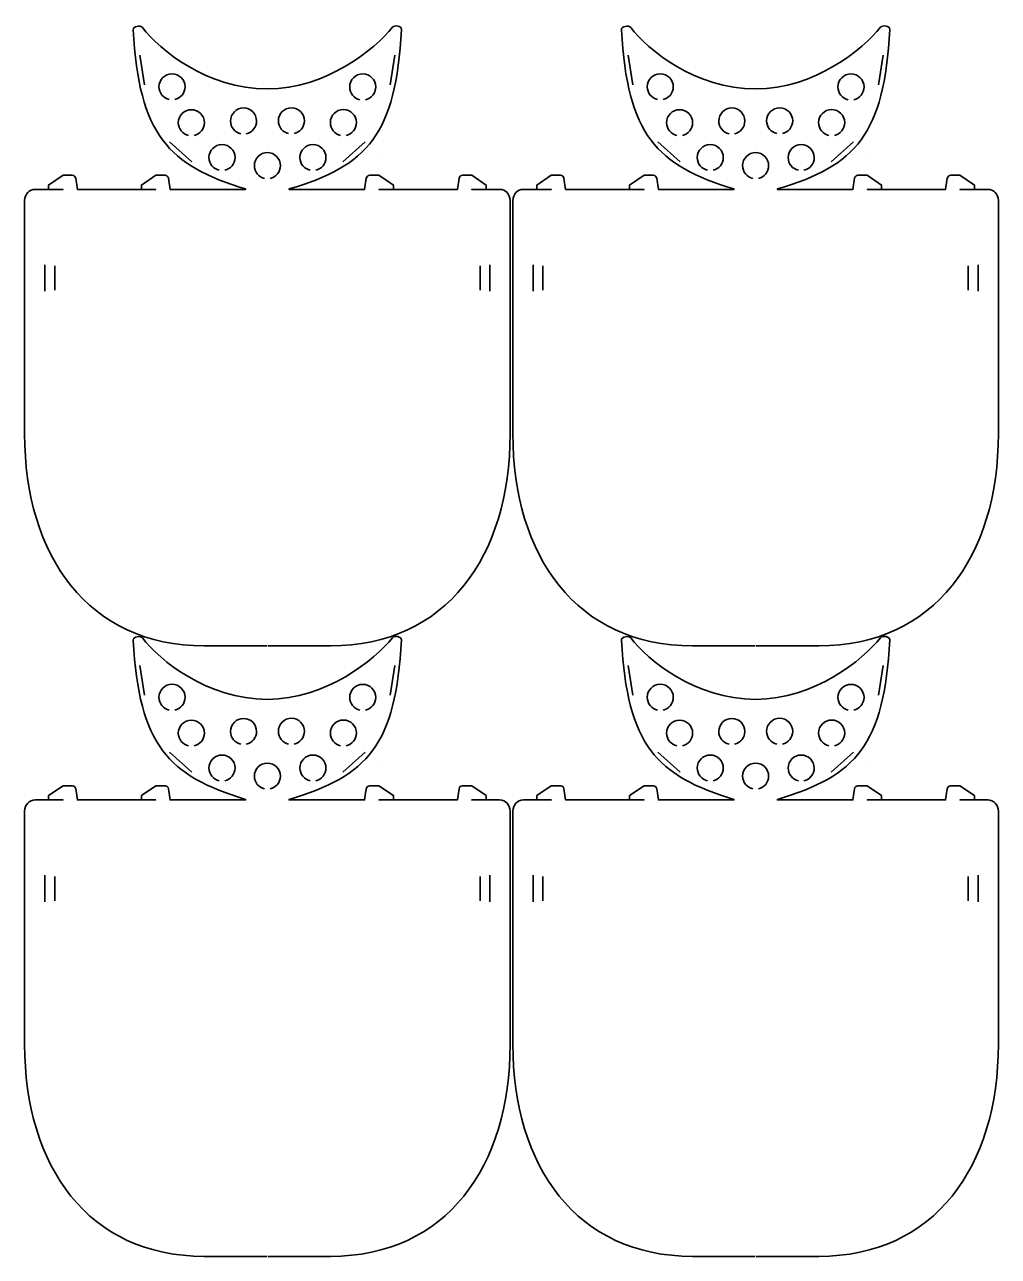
# Model space of a CAD drawing. Header units: inches. Extents: x 14 to 1015, y -969 to -260.
# Drawn here: x 14 to 575, y -969 to -260 of the extents above; entities that cross this region are included whole.
import ezdxf

# ---------------------------------------------------------------- set-up
doc = ezdxf.new("R2010")
doc.units = ezdxf.units.IN
doc.header["$MEASUREMENT"] = 0
doc.layers.add('Layer 1', color=7, linetype='Continuous')

msp = doc.modelspace()

# ---------------------------------------------------------------- linework, layer by layer
at = {"layer": 'Layer 1', "color": 179, "lineweight": 35, "true_color": 0x231f20}
for points in [[(83.12, -294.61), (80.51, -277.55)], [(224.54, -294.61), (227.15, -277.55)], [(364.13, -294.61), (361.52, -277.55)], [(505.55, -294.61), (508.16, -277.55)], [(110.44, -338.86), (97.53, -327.4)], [(197.22, -338.86), (210.13, -327.4)], [(391.45, -338.86), (378.54, -327.4)], [(478.23, -338.86), (491.14, -327.4)], [(217.88, -335.73), (217.88, -335.73)], [(498.89, -335.73), (498.89, -335.73)], [(141.33, -354.55), (141.33, -354.55)], [(422.34, -354.55), (422.34, -354.55)], [(25.74, -398.24), (25.74, -413.44)], [(31.44, -398.84), (31.44, -412.84)], [(276.22, -398.84), (276.22, -412.84)], [(281.92, -398.24), (281.92, -413.44)], [(306.75, -398.24), (306.75, -413.44)], [(312.45, -398.84), (312.45, -412.84)], [(557.23, -398.84), (557.23, -412.84)], [(562.93, -398.24), (562.93, -413.44)], [(83.12, -646.04), (80.51, -628.98)], [(224.54, -646.04), (227.15, -628.98)], [(364.13, -646.04), (361.52, -628.98)], [(505.55, -646.04), (508.16, -628.98)], [(110.44, -690.29), (97.53, -678.83)], [(197.22, -690.29), (210.13, -678.83)], [(391.45, -690.29), (378.54, -678.83)], [(478.23, -690.29), (491.14, -678.83)], [(217.88, -687.16), (217.88, -687.16)], [(498.89, -687.16), (498.89, -687.16)], [(141.33, -705.98), (141.33, -705.98)], [(422.34, -705.98), (422.34, -705.98)], [(25.74, -749.67), (25.74, -764.87)], [(31.44, -750.27), (31.44, -764.27)], [(276.22, -750.27), (276.22, -764.27)], [(281.92, -749.67), (281.92, -764.87)], [(306.75, -749.67), (306.75, -764.87)], [(312.45, -750.27), (312.45, -764.27)], [(557.23, -750.27), (557.23, -764.27)], [(562.93, -749.67), (562.93, -764.87)]]:
    msp.add_lwpolyline(points, dxfattribs=at)
for points, knots in [([(154.07, -617.61), (154.07, -617.61), (190.11, -617.61), (190.11, -617.61), (256.91, -617.61), (293.53, -565.75), (293.53, -495.61), (293.53, -495.61), (293.53, -361.16), (293.53, -361.16), (293.53, -357.65), (290.82, -354.81), (287.48, -354.81), (287.48, -354.81), (271.42, -354.81), (271.42, -354.81), (271.42, -354.81), (271.42, -354.8), (271.42, -354.8), (271.42, -354.8), (279.73, -354.8), (279.73, -354.8), (279.73, -354.8), (279.73, -352.33), (279.73, -352.33), (279.73, -352.33), (271.42, -346.71), (271.42, -346.71), (271.42, -346.71), (266.11, -346.71), (266.11, -346.71), (265.12, -346.71), (264.28, -347.44), (264.14, -348.42), (264.14, -348.42), (263.2, -354.8), (263.2, -354.8), (263.2, -354.8), (263.2, -354.81), (263.2, -354.81), (263.2, -354.81), (218.04, -354.81), (218.04, -354.81), (218.04, -354.81), (218.04, -354.8), (218.04, -354.8), (218.04, -354.8), (226.35, -354.8), (226.35, -354.8), (226.35, -354.8), (226.35, -352.33), (226.35, -352.33), (226.35, -352.33), (218.04, -346.71), (218.04, -346.71), (218.04, -346.71), (212.73, -346.71), (212.73, -346.71), (211.74, -346.71), (210.9, -347.44), (210.75, -348.42), (210.75, -348.42), (209.82, -354.8), (209.82, -354.8), (209.82, -354.8), (209.82, -354.81), (209.82, -354.81), (209.82, -354.81), (166.33, -354.81), (166.33, -354.81), (166.33, -354.81), (166.33, -354.55), (166.33, -354.55), (211.92, -341.06), (227.62, -323.23), (231.09, -262.72), (231.12, -260.82), (226.95, -259.96), (225.76, -261.45), (215.72, -274.09), (187.66, -296.97), (153.83, -296.97), (119.11, -296.97), (91.8, -274.38), (81.91, -261.61), (80.74, -260.1), (76.46, -260.95), (76.57, -262.87), (80.04, -323.37), (96.74, -341.06), (141.33, -354.55), (141.33, -354.55), (141.33, -354.81), (141.33, -354.81), (141.33, -354.81), (97.84, -354.81), (97.84, -354.81), (97.84, -354.81), (97.84, -354.8), (97.84, -354.8), (97.84, -354.8), (96.91, -348.42), (96.91, -348.42), (96.76, -347.44), (95.92, -346.71), (94.93, -346.71), (94.93, -346.71), (89.62, -346.71), (89.62, -346.71), (89.62, -346.71), (81.31, -352.33), (81.31, -352.33), (81.31, -352.33), (81.31, -354.8), (81.31, -354.8), (81.31, -354.8), (89.62, -354.8), (89.62, -354.8), (89.62, -354.8), (89.62, -354.81), (89.62, -354.81), (89.62, -354.81), (44.46, -354.81), (44.46, -354.81), (44.46, -354.81), (44.46, -354.8), (44.46, -354.8), (44.46, -354.8), (43.52, -348.42), (43.52, -348.42), (43.38, -347.44), (42.53, -346.71), (41.54, -346.71), (41.54, -346.71), (36.24, -346.71), (36.24, -346.71), (36.24, -346.71), (27.92, -352.33), (27.92, -352.33), (27.92, -352.33), (27.92, -354.8), (27.92, -354.8), (27.92, -354.8), (36.24, -354.8), (36.24, -354.8), (36.24, -354.8), (36.24, -354.81), (36.24, -354.81), (36.24, -354.81), (20.18, -354.81), (20.18, -354.81), (16.84, -354.81), (14.13, -357.65), (14.13, -361.16), (14.13, -361.16), (14.13, -495.61), (14.13, -495.61), (14.13, -565.75), (50.75, -617.61), (117.54, -617.61), (117.54, -617.61), (153.59, -617.61), (153.59, -617.61)], [0, 0, 0, 0, 1, 1, 1, 2, 2, 2, 3, 3, 3, 4, 4, 4, 5, 5, 5, 6, 6, 6, 7, 7, 7, 8, 8, 8, 9, 9, 9, 10, 10, 10, 11, 11, 11, 12, 12, 12, 13, 13, 13, 14, 14, 14, 15, 15, 15, 16, 16, 16, 17, 17, 17, 18, 18, 18, 19, 19, 19, 20, 20, 20, 21, 21, 21, 22, 22, 22, 23, 23, 23, 24, 24, 24, 25, 25, 25, 26, 26, 26, 27, 27, 27, 28, 28, 28, 29, 29, 29, 30, 30, 30, 31, 31, 31, 32, 32, 32, 33, 33, 33, 34, 34, 34, 35, 35, 35, 36, 36, 36, 37, 37, 37, 38, 38, 38, 39, 39, 39, 40, 40, 40, 41, 41, 41, 42, 42, 42, 43, 43, 43, 44, 44, 44, 45, 45, 45, 46, 46, 46, 47, 47, 47, 48, 48, 48, 49, 49, 49, 50, 50, 50, 51, 51, 51, 52, 52, 52, 53, 53, 53, 54, 54, 54, 54]), ([(435.08, -617.61), (435.08, -617.61), (471.12, -617.61), (471.12, -617.61), (537.92, -617.61), (574.54, -565.75), (574.54, -495.61), (574.54, -495.61), (574.54, -361.16), (574.54, -361.16), (574.54, -357.65), (571.83, -354.81), (568.49, -354.81), (568.49, -354.81), (552.43, -354.81), (552.43, -354.81), (552.43, -354.81), (552.43, -354.8), (552.43, -354.8), (552.43, -354.8), (560.74, -354.8), (560.74, -354.8), (560.74, -354.8), (560.74, -352.33), (560.74, -352.33), (560.74, -352.33), (552.43, -346.71), (552.43, -346.71), (552.43, -346.71), (547.13, -346.71), (547.13, -346.71), (546.13, -346.71), (545.29, -347.44), (545.15, -348.42), (545.15, -348.42), (544.21, -354.8), (544.21, -354.8), (544.21, -354.8), (544.21, -354.81), (544.21, -354.81), (544.21, -354.81), (499.05, -354.81), (499.05, -354.81), (499.05, -354.81), (499.05, -354.8), (499.05, -354.8), (499.05, -354.8), (507.36, -354.8), (507.36, -354.8), (507.36, -354.8), (507.36, -352.33), (507.36, -352.33), (507.36, -352.33), (499.05, -346.71), (499.05, -346.71), (499.05, -346.71), (493.74, -346.71), (493.74, -346.71), (492.75, -346.71), (491.91, -347.44), (491.76, -348.42), (491.76, -348.42), (490.83, -354.8), (490.83, -354.8), (490.83, -354.8), (490.83, -354.81), (490.83, -354.81), (490.83, -354.81), (447.34, -354.81), (447.34, -354.81), (447.34, -354.81), (447.34, -354.55), (447.34, -354.55), (492.93, -341.06), (508.63, -323.23), (512.1, -262.72), (512.13, -260.82), (507.96, -259.96), (506.77, -261.45), (496.73, -274.09), (468.67, -296.97), (434.84, -296.97), (400.12, -296.97), (372.81, -274.38), (362.92, -261.61), (361.75, -260.1), (357.47, -260.95), (357.58, -262.87), (361.05, -323.37), (377.75, -341.06), (422.34, -354.55), (422.34, -354.55), (422.34, -354.81), (422.34, -354.81), (422.34, -354.81), (378.85, -354.81), (378.85, -354.81), (378.85, -354.81), (378.85, -354.8), (378.85, -354.8), (378.85, -354.8), (377.92, -348.42), (377.92, -348.42), (377.77, -347.44), (376.93, -346.71), (375.94, -346.71), (375.94, -346.71), (370.63, -346.71), (370.63, -346.71), (370.63, -346.71), (362.32, -352.33), (362.32, -352.33), (362.32, -352.33), (362.32, -354.8), (362.32, -354.8), (362.32, -354.8), (370.63, -354.8), (370.63, -354.8), (370.63, -354.8), (370.63, -354.81), (370.63, -354.81), (370.63, -354.81), (325.47, -354.81), (325.47, -354.81), (325.47, -354.81), (325.47, -354.8), (325.47, -354.8), (325.47, -354.8), (324.53, -348.42), (324.53, -348.42), (324.39, -347.44), (323.54, -346.71), (322.55, -346.71), (322.55, -346.71), (317.25, -346.71), (317.25, -346.71), (317.25, -346.71), (308.93, -352.33), (308.93, -352.33), (308.93, -352.33), (308.93, -354.8), (308.93, -354.8), (308.93, -354.8), (317.25, -354.8), (317.25, -354.8), (317.25, -354.8), (317.25, -354.81), (317.25, -354.81), (317.25, -354.81), (301.19, -354.81), (301.19, -354.81), (297.85, -354.81), (295.14, -357.65), (295.14, -361.16), (295.14, -361.16), (295.14, -495.61), (295.14, -495.61), (295.14, -565.75), (331.76, -617.61), (398.55, -617.61), (398.55, -617.61), (434.6, -617.61), (434.6, -617.61)], [0, 0, 0, 0, 1, 1, 1, 2, 2, 2, 3, 3, 3, 4, 4, 4, 5, 5, 5, 6, 6, 6, 7, 7, 7, 8, 8, 8, 9, 9, 9, 10, 10, 10, 11, 11, 11, 12, 12, 12, 13, 13, 13, 14, 14, 14, 15, 15, 15, 16, 16, 16, 17, 17, 17, 18, 18, 18, 19, 19, 19, 20, 20, 20, 21, 21, 21, 22, 22, 22, 23, 23, 23, 24, 24, 24, 25, 25, 25, 26, 26, 26, 27, 27, 27, 28, 28, 28, 29, 29, 29, 30, 30, 30, 31, 31, 31, 32, 32, 32, 33, 33, 33, 34, 34, 34, 35, 35, 35, 36, 36, 36, 37, 37, 37, 38, 38, 38, 39, 39, 39, 40, 40, 40, 41, 41, 41, 42, 42, 42, 43, 43, 43, 44, 44, 44, 45, 45, 45, 46, 46, 46, 47, 47, 47, 48, 48, 48, 49, 49, 49, 50, 50, 50, 51, 51, 51, 52, 52, 52, 53, 53, 53, 54, 54, 54, 54]), ([(100.53, -303.09), (103.91, -302.36), (106.45, -299.36), (106.45, -295.76), (106.45, -291.62), (103.09, -288.26), (98.95, -288.26), (94.81, -288.26), (91.45, -291.62), (91.45, -295.76), (91.45, -299.36), (93.99, -302.36), (97.37, -303.09)], [0, 0, 0, 0, 1, 1, 1, 2, 2, 2, 3, 3, 3, 4, 4, 4, 4]), ([(210.29, -303.16), (213.67, -302.43), (216.21, -299.43), (216.21, -295.83), (216.21, -291.69), (212.85, -288.33), (208.71, -288.33), (204.56, -288.33), (201.21, -291.69), (201.21, -295.83), (201.21, -299.43), (203.74, -302.43), (207.12, -303.16)], [0, 0, 0, 0, 1, 1, 1, 2, 2, 2, 3, 3, 3, 4, 4, 4, 4]), ([(381.54, -303.09), (384.92, -302.36), (387.46, -299.36), (387.46, -295.76), (387.46, -291.62), (384.1, -288.26), (379.96, -288.26), (375.82, -288.26), (372.46, -291.62), (372.46, -295.76), (372.46, -299.36), (375, -302.36), (378.38, -303.09)], [0, 0, 0, 0, 1, 1, 1, 2, 2, 2, 3, 3, 3, 4, 4, 4, 4]), ([(491.3, -303.16), (494.68, -302.43), (497.22, -299.43), (497.22, -295.83), (497.22, -291.69), (493.86, -288.33), (489.72, -288.33), (485.58, -288.33), (482.22, -291.69), (482.22, -295.83), (482.22, -299.43), (484.75, -302.43), (488.13, -303.16)], [0, 0, 0, 0, 1, 1, 1, 2, 2, 2, 3, 3, 3, 4, 4, 4, 4]), ([(111.66, -323.75), (115.04, -323.03), (117.58, -320.02), (117.58, -316.42), (117.58, -312.28), (114.22, -308.92), (110.08, -308.92), (105.93, -308.92), (102.58, -312.28), (102.58, -316.42), (102.58, -320.02), (105.11, -323.03), (108.49, -323.75)], [0, 0, 0, 0, 1, 1, 1, 2, 2, 2, 3, 3, 3, 4, 4, 4, 4]), ([(141.7, -322.75), (145.08, -322.03), (147.62, -319.02), (147.62, -315.42), (147.62, -311.28), (144.26, -307.92), (140.12, -307.92), (135.98, -307.92), (132.62, -311.28), (132.62, -315.42), (132.62, -319.02), (135.16, -322.03), (138.54, -322.75)], [0, 0, 0, 0, 1, 1, 1, 2, 2, 2, 3, 3, 3, 4, 4, 4, 4]), ([(169.23, -322.69), (172.61, -321.96), (175.15, -318.96), (175.15, -315.36), (175.15, -311.21), (171.79, -307.86), (167.65, -307.86), (163.51, -307.86), (160.15, -311.21), (160.15, -315.36), (160.15, -318.96), (162.68, -321.96), (166.07, -322.69)], [0, 0, 0, 0, 1, 1, 1, 2, 2, 2, 3, 3, 3, 4, 4, 4, 4]), ([(199.16, -323.69), (202.54, -322.96), (205.08, -319.96), (205.08, -316.36), (205.08, -312.21), (201.72, -308.86), (197.58, -308.86), (193.44, -308.86), (190.08, -312.21), (190.08, -316.36), (190.08, -319.96), (192.62, -322.96), (196, -323.69)], [0, 0, 0, 0, 1, 1, 1, 2, 2, 2, 3, 3, 3, 4, 4, 4, 4]), ([(392.67, -323.75), (396.05, -323.03), (398.59, -320.02), (398.59, -316.42), (398.59, -312.28), (395.23, -308.92), (391.09, -308.92), (386.94, -308.92), (383.59, -312.28), (383.59, -316.42), (383.59, -320.02), (386.12, -323.03), (389.5, -323.75)], [0, 0, 0, 0, 1, 1, 1, 2, 2, 2, 3, 3, 3, 4, 4, 4, 4]), ([(422.71, -322.75), (426.09, -322.03), (428.63, -319.02), (428.63, -315.42), (428.63, -311.28), (425.27, -307.92), (421.13, -307.92), (416.99, -307.92), (413.63, -311.28), (413.63, -315.42), (413.63, -319.02), (416.17, -322.03), (419.55, -322.75)], [0, 0, 0, 0, 1, 1, 1, 2, 2, 2, 3, 3, 3, 4, 4, 4, 4]), ([(450.24, -322.69), (453.62, -321.96), (456.16, -318.96), (456.16, -315.36), (456.16, -311.21), (452.8, -307.86), (448.66, -307.86), (444.52, -307.86), (441.16, -311.21), (441.16, -315.36), (441.16, -318.96), (443.69, -321.96), (447.08, -322.69)], [0, 0, 0, 0, 1, 1, 1, 2, 2, 2, 3, 3, 3, 4, 4, 4, 4]), ([(480.17, -323.69), (483.55, -322.96), (486.09, -319.96), (486.09, -316.36), (486.09, -312.21), (482.73, -308.86), (478.59, -308.86), (474.45, -308.86), (471.09, -312.21), (471.09, -316.36), (471.09, -319.96), (473.63, -322.96), (477.01, -323.69)], [0, 0, 0, 0, 1, 1, 1, 2, 2, 2, 3, 3, 3, 4, 4, 4, 4]), ([(129.3, -343.81), (132.68, -343.09), (135.22, -340.08), (135.22, -336.48), (135.22, -332.34), (131.86, -328.98), (127.72, -328.98), (123.58, -328.98), (120.22, -332.34), (120.22, -336.48), (120.22, -340.08), (122.76, -343.09), (126.14, -343.81)], [0, 0, 0, 0, 1, 1, 1, 2, 2, 2, 3, 3, 3, 4, 4, 4, 4]), ([(181.63, -343.81), (185.01, -343.09), (187.55, -340.08), (187.55, -336.48), (187.55, -332.34), (184.19, -328.98), (180.05, -328.98), (175.9, -328.98), (172.55, -332.34), (172.55, -336.48), (172.55, -340.08), (175.08, -343.09), (178.46, -343.81)], [0, 0, 0, 0, 1, 1, 1, 2, 2, 2, 3, 3, 3, 4, 4, 4, 4]), ([(410.31, -343.81), (413.7, -343.09), (416.23, -340.08), (416.23, -336.48), (416.23, -332.34), (412.87, -328.98), (408.73, -328.98), (404.59, -328.98), (401.23, -332.34), (401.23, -336.48), (401.23, -340.08), (403.77, -343.09), (407.15, -343.81)], [0, 0, 0, 0, 1, 1, 1, 2, 2, 2, 3, 3, 3, 4, 4, 4, 4]), ([(462.64, -343.81), (466.02, -343.09), (468.56, -340.08), (468.56, -336.48), (468.56, -332.34), (465.2, -328.98), (461.06, -328.98), (456.92, -328.98), (453.56, -332.34), (453.56, -336.48), (453.56, -340.08), (456.09, -343.09), (459.47, -343.81)], [0, 0, 0, 0, 1, 1, 1, 2, 2, 2, 3, 3, 3, 4, 4, 4, 4]), ([(155.41, -348.47), (158.79, -347.74), (161.33, -344.74), (161.33, -341.14), (161.33, -337), (157.97, -333.64), (153.83, -333.64), (149.69, -333.64), (146.33, -337), (146.33, -341.14), (146.33, -344.74), (148.86, -347.74), (152.25, -348.47)], [0, 0, 0, 0, 1, 1, 1, 2, 2, 2, 3, 3, 3, 4, 4, 4, 4]), ([(436.42, -348.47), (439.8, -347.74), (442.34, -344.74), (442.34, -341.14), (442.34, -337), (438.98, -333.64), (434.84, -333.64), (430.7, -333.64), (427.34, -337), (427.34, -341.14), (427.34, -344.74), (429.87, -347.74), (433.26, -348.47)], [0, 0, 0, 0, 1, 1, 1, 2, 2, 2, 3, 3, 3, 4, 4, 4, 4]), ([(154.07, -969.04), (154.07, -969.04), (190.11, -969.04), (190.11, -969.04), (256.91, -969.04), (293.53, -917.18), (293.53, -847.04), (293.53, -847.04), (293.53, -712.59), (293.53, -712.59), (293.53, -709.08), (290.82, -706.24), (287.48, -706.24), (287.48, -706.24), (271.42, -706.24), (271.42, -706.24), (271.42, -706.24), (271.42, -706.23), (271.42, -706.23), (271.42, -706.23), (279.73, -706.23), (279.73, -706.23), (279.73, -706.23), (279.73, -703.76), (279.73, -703.76), (279.73, -703.76), (271.42, -698.14), (271.42, -698.14), (271.42, -698.14), (266.11, -698.14), (266.11, -698.14), (265.12, -698.14), (264.28, -698.87), (264.14, -699.85), (264.14, -699.85), (263.2, -706.23), (263.2, -706.23), (263.2, -706.23), (263.2, -706.24), (263.2, -706.24), (263.2, -706.24), (218.04, -706.24), (218.04, -706.24), (218.04, -706.24), (218.04, -706.23), (218.04, -706.23), (218.04, -706.23), (226.35, -706.23), (226.35, -706.23), (226.35, -706.23), (226.35, -703.76), (226.35, -703.76), (226.35, -703.76), (218.04, -698.14), (218.04, -698.14), (218.04, -698.14), (212.73, -698.14), (212.73, -698.14), (211.74, -698.14), (210.9, -698.87), (210.75, -699.85), (210.75, -699.85), (209.82, -706.23), (209.82, -706.23), (209.82, -706.23), (209.82, -706.24), (209.82, -706.24), (209.82, -706.24), (166.33, -706.24), (166.33, -706.24), (166.33, -706.24), (166.33, -705.98), (166.33, -705.98), (211.92, -692.49), (227.62, -674.66), (231.09, -614.15), (231.12, -612.25), (226.95, -611.39), (225.76, -612.88), (215.72, -625.52), (187.66, -648.4), (153.83, -648.4), (119.11, -648.4), (91.8, -625.81), (81.91, -613.04), (80.74, -611.53), (76.46, -612.38), (76.57, -614.3), (80.04, -674.8), (96.74, -692.49), (141.33, -705.98), (141.33, -705.98), (141.33, -706.24), (141.33, -706.24), (141.33, -706.24), (97.84, -706.24), (97.84, -706.24), (97.84, -706.24), (97.84, -706.23), (97.84, -706.23), (97.84, -706.23), (96.91, -699.85), (96.91, -699.85), (96.76, -698.87), (95.92, -698.14), (94.93, -698.14), (94.93, -698.14), (89.62, -698.14), (89.62, -698.14), (89.62, -698.14), (81.31, -703.76), (81.31, -703.76), (81.31, -703.76), (81.31, -706.23), (81.31, -706.23), (81.31, -706.23), (89.62, -706.23), (89.62, -706.23), (89.62, -706.23), (89.62, -706.24), (89.62, -706.24), (89.62, -706.24), (44.46, -706.24), (44.46, -706.24), (44.46, -706.24), (44.46, -706.23), (44.46, -706.23), (44.46, -706.23), (43.52, -699.85), (43.52, -699.85), (43.38, -698.87), (42.53, -698.14), (41.54, -698.14), (41.54, -698.14), (36.24, -698.14), (36.24, -698.14), (36.24, -698.14), (27.92, -703.76), (27.92, -703.76), (27.92, -703.76), (27.92, -706.23), (27.92, -706.23), (27.92, -706.23), (36.24, -706.23), (36.24, -706.23), (36.24, -706.23), (36.24, -706.24), (36.24, -706.24), (36.24, -706.24), (20.18, -706.24), (20.18, -706.24), (16.84, -706.24), (14.13, -709.08), (14.13, -712.59), (14.13, -712.59), (14.13, -847.04), (14.13, -847.04), (14.13, -917.18), (50.75, -969.04), (117.54, -969.04), (117.54, -969.04), (153.59, -969.04), (153.59, -969.04)], [0, 0, 0, 0, 1, 1, 1, 2, 2, 2, 3, 3, 3, 4, 4, 4, 5, 5, 5, 6, 6, 6, 7, 7, 7, 8, 8, 8, 9, 9, 9, 10, 10, 10, 11, 11, 11, 12, 12, 12, 13, 13, 13, 14, 14, 14, 15, 15, 15, 16, 16, 16, 17, 17, 17, 18, 18, 18, 19, 19, 19, 20, 20, 20, 21, 21, 21, 22, 22, 22, 23, 23, 23, 24, 24, 24, 25, 25, 25, 26, 26, 26, 27, 27, 27, 28, 28, 28, 29, 29, 29, 30, 30, 30, 31, 31, 31, 32, 32, 32, 33, 33, 33, 34, 34, 34, 35, 35, 35, 36, 36, 36, 37, 37, 37, 38, 38, 38, 39, 39, 39, 40, 40, 40, 41, 41, 41, 42, 42, 42, 43, 43, 43, 44, 44, 44, 45, 45, 45, 46, 46, 46, 47, 47, 47, 48, 48, 48, 49, 49, 49, 50, 50, 50, 51, 51, 51, 52, 52, 52, 53, 53, 53, 54, 54, 54, 54]), ([(435.08, -969.04), (435.08, -969.04), (471.12, -969.04), (471.12, -969.04), (537.92, -969.04), (574.54, -917.18), (574.54, -847.04), (574.54, -847.04), (574.54, -712.59), (574.54, -712.59), (574.54, -709.08), (571.83, -706.24), (568.49, -706.24), (568.49, -706.24), (552.43, -706.24), (552.43, -706.24), (552.43, -706.24), (552.43, -706.23), (552.43, -706.23), (552.43, -706.23), (560.74, -706.23), (560.74, -706.23), (560.74, -706.23), (560.74, -703.76), (560.74, -703.76), (560.74, -703.76), (552.43, -698.14), (552.43, -698.14), (552.43, -698.14), (547.13, -698.14), (547.13, -698.14), (546.13, -698.14), (545.29, -698.87), (545.15, -699.85), (545.15, -699.85), (544.21, -706.23), (544.21, -706.23), (544.21, -706.23), (544.21, -706.24), (544.21, -706.24), (544.21, -706.24), (499.05, -706.24), (499.05, -706.24), (499.05, -706.24), (499.05, -706.23), (499.05, -706.23), (499.05, -706.23), (507.36, -706.23), (507.36, -706.23), (507.36, -706.23), (507.36, -703.76), (507.36, -703.76), (507.36, -703.76), (499.05, -698.14), (499.05, -698.14), (499.05, -698.14), (493.74, -698.14), (493.74, -698.14), (492.75, -698.14), (491.91, -698.87), (491.76, -699.85), (491.76, -699.85), (490.83, -706.23), (490.83, -706.23), (490.83, -706.23), (490.83, -706.24), (490.83, -706.24), (490.83, -706.24), (447.34, -706.24), (447.34, -706.24), (447.34, -706.24), (447.34, -705.98), (447.34, -705.98), (492.93, -692.49), (508.63, -674.66), (512.1, -614.15), (512.13, -612.25), (507.96, -611.39), (506.77, -612.88), (496.73, -625.52), (468.67, -648.4), (434.84, -648.4), (400.12, -648.4), (372.81, -625.81), (362.92, -613.04), (361.75, -611.53), (357.47, -612.38), (357.58, -614.3), (361.05, -674.8), (377.75, -692.49), (422.34, -705.98), (422.34, -705.98), (422.34, -706.24), (422.34, -706.24), (422.34, -706.24), (378.85, -706.24), (378.85, -706.24), (378.85, -706.24), (378.85, -706.23), (378.85, -706.23), (378.85, -706.23), (377.92, -699.85), (377.92, -699.85), (377.77, -698.87), (376.93, -698.14), (375.94, -698.14), (375.94, -698.14), (370.63, -698.14), (370.63, -698.14), (370.63, -698.14), (362.32, -703.76), (362.32, -703.76), (362.32, -703.76), (362.32, -706.23), (362.32, -706.23), (362.32, -706.23), (370.63, -706.23), (370.63, -706.23), (370.63, -706.23), (370.63, -706.24), (370.63, -706.24), (370.63, -706.24), (325.47, -706.24), (325.47, -706.24), (325.47, -706.24), (325.47, -706.23), (325.47, -706.23), (325.47, -706.23), (324.53, -699.85), (324.53, -699.85), (324.39, -698.87), (323.54, -698.14), (322.55, -698.14), (322.55, -698.14), (317.25, -698.14), (317.25, -698.14), (317.25, -698.14), (308.93, -703.76), (308.93, -703.76), (308.93, -703.76), (308.93, -706.23), (308.93, -706.23), (308.93, -706.23), (317.25, -706.23), (317.25, -706.23), (317.25, -706.23), (317.25, -706.24), (317.25, -706.24), (317.25, -706.24), (301.19, -706.24), (301.19, -706.24), (297.85, -706.24), (295.14, -709.08), (295.14, -712.59), (295.14, -712.59), (295.14, -847.04), (295.14, -847.04), (295.14, -917.18), (331.76, -969.04), (398.55, -969.04), (398.55, -969.04), (434.6, -969.04), (434.6, -969.04)], [0, 0, 0, 0, 1, 1, 1, 2, 2, 2, 3, 3, 3, 4, 4, 4, 5, 5, 5, 6, 6, 6, 7, 7, 7, 8, 8, 8, 9, 9, 9, 10, 10, 10, 11, 11, 11, 12, 12, 12, 13, 13, 13, 14, 14, 14, 15, 15, 15, 16, 16, 16, 17, 17, 17, 18, 18, 18, 19, 19, 19, 20, 20, 20, 21, 21, 21, 22, 22, 22, 23, 23, 23, 24, 24, 24, 25, 25, 25, 26, 26, 26, 27, 27, 27, 28, 28, 28, 29, 29, 29, 30, 30, 30, 31, 31, 31, 32, 32, 32, 33, 33, 33, 34, 34, 34, 35, 35, 35, 36, 36, 36, 37, 37, 37, 38, 38, 38, 39, 39, 39, 40, 40, 40, 41, 41, 41, 42, 42, 42, 43, 43, 43, 44, 44, 44, 45, 45, 45, 46, 46, 46, 47, 47, 47, 48, 48, 48, 49, 49, 49, 50, 50, 50, 51, 51, 51, 52, 52, 52, 53, 53, 53, 54, 54, 54, 54]), ([(100.53, -654.52), (103.91, -653.79), (106.45, -650.79), (106.45, -647.19), (106.45, -643.05), (103.09, -639.69), (98.95, -639.69), (94.81, -639.69), (91.45, -643.05), (91.45, -647.19), (91.45, -650.79), (93.99, -653.79), (97.37, -654.52)], [0, 0, 0, 0, 1, 1, 1, 2, 2, 2, 3, 3, 3, 4, 4, 4, 4]), ([(210.29, -654.59), (213.67, -653.86), (216.21, -650.86), (216.21, -647.26), (216.21, -643.12), (212.85, -639.76), (208.71, -639.76), (204.56, -639.76), (201.21, -643.12), (201.21, -647.26), (201.21, -650.86), (203.74, -653.86), (207.12, -654.59)], [0, 0, 0, 0, 1, 1, 1, 2, 2, 2, 3, 3, 3, 4, 4, 4, 4]), ([(381.54, -654.52), (384.92, -653.79), (387.46, -650.79), (387.46, -647.19), (387.46, -643.05), (384.1, -639.69), (379.96, -639.69), (375.82, -639.69), (372.46, -643.05), (372.46, -647.19), (372.46, -650.79), (375, -653.79), (378.38, -654.52)], [0, 0, 0, 0, 1, 1, 1, 2, 2, 2, 3, 3, 3, 4, 4, 4, 4]), ([(491.3, -654.59), (494.68, -653.86), (497.22, -650.86), (497.22, -647.26), (497.22, -643.12), (493.86, -639.76), (489.72, -639.76), (485.58, -639.76), (482.22, -643.12), (482.22, -647.26), (482.22, -650.86), (484.75, -653.86), (488.13, -654.59)], [0, 0, 0, 0, 1, 1, 1, 2, 2, 2, 3, 3, 3, 4, 4, 4, 4]), ([(141.7, -674.18), (145.08, -673.46), (147.62, -670.45), (147.62, -666.85), (147.62, -662.71), (144.26, -659.35), (140.12, -659.35), (135.98, -659.35), (132.62, -662.71), (132.62, -666.85), (132.62, -670.45), (135.16, -673.46), (138.54, -674.18)], [0, 0, 0, 0, 1, 1, 1, 2, 2, 2, 3, 3, 3, 4, 4, 4, 4]), ([(169.23, -674.12), (172.61, -673.39), (175.15, -670.39), (175.15, -666.79), (175.15, -662.64), (171.79, -659.29), (167.65, -659.29), (163.51, -659.29), (160.15, -662.64), (160.15, -666.79), (160.15, -670.39), (162.68, -673.39), (166.07, -674.12)], [0, 0, 0, 0, 1, 1, 1, 2, 2, 2, 3, 3, 3, 4, 4, 4, 4]), ([(422.71, -674.18), (426.09, -673.46), (428.63, -670.45), (428.63, -666.85), (428.63, -662.71), (425.27, -659.35), (421.13, -659.35), (416.99, -659.35), (413.63, -662.71), (413.63, -666.85), (413.63, -670.45), (416.17, -673.46), (419.55, -674.18)], [0, 0, 0, 0, 1, 1, 1, 2, 2, 2, 3, 3, 3, 4, 4, 4, 4]), ([(450.24, -674.12), (453.62, -673.39), (456.16, -670.39), (456.16, -666.79), (456.16, -662.64), (452.8, -659.29), (448.66, -659.29), (444.52, -659.29), (441.16, -662.64), (441.16, -666.79), (441.16, -670.39), (443.69, -673.39), (447.08, -674.12)], [0, 0, 0, 0, 1, 1, 1, 2, 2, 2, 3, 3, 3, 4, 4, 4, 4]), ([(111.66, -675.18), (115.04, -674.46), (117.58, -671.45), (117.58, -667.85), (117.58, -663.71), (114.22, -660.35), (110.08, -660.35), (105.93, -660.35), (102.58, -663.71), (102.58, -667.85), (102.58, -671.45), (105.11, -674.46), (108.49, -675.18)], [0, 0, 0, 0, 1, 1, 1, 2, 2, 2, 3, 3, 3, 4, 4, 4, 4]), ([(199.16, -675.12), (202.54, -674.39), (205.08, -671.39), (205.08, -667.79), (205.08, -663.64), (201.72, -660.29), (197.58, -660.29), (193.44, -660.29), (190.08, -663.64), (190.08, -667.79), (190.08, -671.39), (192.62, -674.39), (196, -675.12)], [0, 0, 0, 0, 1, 1, 1, 2, 2, 2, 3, 3, 3, 4, 4, 4, 4]), ([(392.67, -675.18), (396.05, -674.46), (398.59, -671.45), (398.59, -667.85), (398.59, -663.71), (395.23, -660.35), (391.09, -660.35), (386.94, -660.35), (383.59, -663.71), (383.59, -667.85), (383.59, -671.45), (386.12, -674.46), (389.5, -675.18)], [0, 0, 0, 0, 1, 1, 1, 2, 2, 2, 3, 3, 3, 4, 4, 4, 4]), ([(480.17, -675.12), (483.55, -674.39), (486.09, -671.39), (486.09, -667.79), (486.09, -663.64), (482.73, -660.29), (478.59, -660.29), (474.45, -660.29), (471.09, -663.64), (471.09, -667.79), (471.09, -671.39), (473.63, -674.39), (477.01, -675.12)], [0, 0, 0, 0, 1, 1, 1, 2, 2, 2, 3, 3, 3, 4, 4, 4, 4]), ([(129.3, -695.24), (132.68, -694.52), (135.22, -691.51), (135.22, -687.92), (135.22, -683.77), (131.86, -680.42), (127.72, -680.42), (123.58, -680.42), (120.22, -683.77), (120.22, -687.92), (120.22, -691.51), (122.76, -694.52), (126.14, -695.24)], [0, 0, 0, 0, 1, 1, 1, 2, 2, 2, 3, 3, 3, 4, 4, 4, 4]), ([(181.63, -695.24), (185.01, -694.52), (187.55, -691.51), (187.55, -687.92), (187.55, -683.77), (184.19, -680.42), (180.05, -680.42), (175.9, -680.42), (172.55, -683.77), (172.55, -687.92), (172.55, -691.51), (175.08, -694.52), (178.46, -695.24)], [0, 0, 0, 0, 1, 1, 1, 2, 2, 2, 3, 3, 3, 4, 4, 4, 4]), ([(410.31, -695.24), (413.7, -694.52), (416.23, -691.51), (416.23, -687.92), (416.23, -683.77), (412.87, -680.42), (408.73, -680.42), (404.59, -680.42), (401.23, -683.77), (401.23, -687.92), (401.23, -691.51), (403.77, -694.52), (407.15, -695.24)], [0, 0, 0, 0, 1, 1, 1, 2, 2, 2, 3, 3, 3, 4, 4, 4, 4]), ([(462.64, -695.24), (466.02, -694.52), (468.56, -691.51), (468.56, -687.92), (468.56, -683.77), (465.2, -680.42), (461.06, -680.42), (456.92, -680.42), (453.56, -683.77), (453.56, -687.92), (453.56, -691.51), (456.09, -694.52), (459.47, -695.24)], [0, 0, 0, 0, 1, 1, 1, 2, 2, 2, 3, 3, 3, 4, 4, 4, 4]), ([(155.41, -699.9), (158.79, -699.17), (161.33, -696.17), (161.33, -692.57), (161.33, -688.43), (157.97, -685.07), (153.83, -685.07), (149.69, -685.07), (146.33, -688.43), (146.33, -692.57), (146.33, -696.17), (148.86, -699.17), (152.25, -699.9)], [0, 0, 0, 0, 1, 1, 1, 2, 2, 2, 3, 3, 3, 4, 4, 4, 4]), ([(436.42, -699.9), (439.8, -699.17), (442.34, -696.17), (442.34, -692.57), (442.34, -688.43), (438.98, -685.07), (434.84, -685.07), (430.7, -685.07), (427.34, -688.43), (427.34, -692.57), (427.34, -696.17), (429.87, -699.17), (433.26, -699.9)], [0, 0, 0, 0, 1, 1, 1, 2, 2, 2, 3, 3, 3, 4, 4, 4, 4])]:
    msp.add_open_spline(points, degree=3, knots=knots, dxfattribs=at)

doc.saveas('drawing.dxf')
